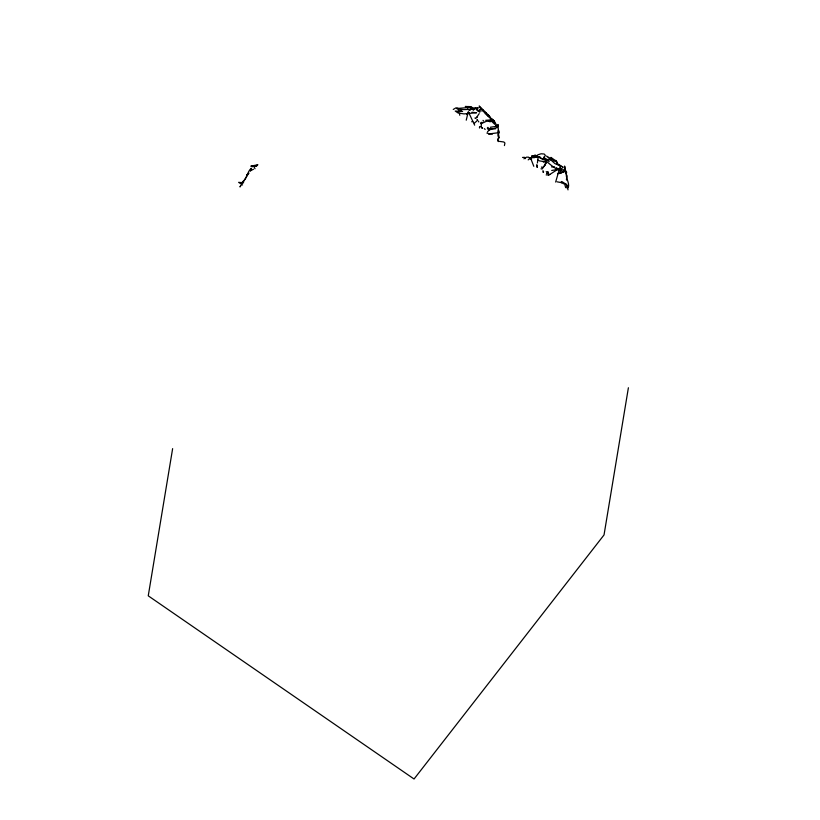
<?xml version="1.0" encoding="UTF-8"?>
<svg xmlns="http://www.w3.org/2000/svg" width="820" height="820" viewBox="0 0 820 820"><rect width="100%" height="100%" fill="white"/><g stroke="black" fill="none" stroke-linecap="round" stroke-linejoin="round"><path stroke-width="1.23" d="M480.151 126.608L481.217 126.526L481.35 122.641M497.238 127.612L497.268 126.147L495.598 123.533L491.692 120.007M545.566 159.592L544.664 159.213M559.999 170.744L560.49 167.3L559.783 165.23M564.755 170.611L564.847 168.315L565.8 173.44M479.474 128.012L479.526 126.854M567.737 186.13L567.635 187.964L566.743 187.831M543.957 162.124L543.076 161.724M537.438 162.924L537.848 158.752M172.63 448.632L148.256 595.832L414.049 779L604.032 534.937L628.397 387.747M498.078 132.286L498.457 130.031L497.914 135.433L498.673 137.955L497.658 139.523L498.345 141.583M504.413 145.591L504.925 142.987L503.787 141.973L499.298 141.368M242.156 183.383L242.474 181.825C247.25 178.586 246.994 171.964 251.238 168.233L251.473 169.361L250.397 171.247M497.525 126.864L498.017 124.476L498.334 129.908L499.441 132.276L498.447 134.06L499.277 137.852M566.384 179.508L567.163 176.023L566.323 174.373M466.242 120.191L468.281 111.674L474.647 125.163M536.793 166.767L536.844 164.349M495.065 122.344L493.076 119.792L488.71 116.686M533.656 157.778L534.281 157.737M533.799 166.306L530.878 158.813L531.257 157.43L535.399 157.061L538.463 157.717L540.072 157.02L538.381 157.553M481.893 122.159L481.401 123.902L480.448 122.897M546.233 161.12L545.034 165.312L546.479 161.858L542.297 168.951M555.653 182.06L559.681 168.11L548.365 175.398M560.685 170.55L561.577 168.633L563.237 169.504L563.801 171.636M240.434 186.017L239.973 186.939L241.357 184.92M554.586 166.88L551.573 166.931M247.999 174.311L242.74 182.911M489.068 116.471L488.412 115.774M541.251 169.094L541.149 168.561M469.839 110.495L471.192 108.25L468.999 110.587M476.584 117.352L479.198 113.631M559.578 173.604L560.87 171.862M542.02 167.526L541.466 166.993M467.738 108.066L468.927 106.467L471.09 107.307L472.525 109.07M475.139 118.418L475.108 117.824M466.826 114.533L468.148 112.822L469.173 112.77M473.232 110.331L475.098 108.055L479.813 112.248M487.469 131.938L489.981 128.873M459.784 111.756L460.553 111.182M488.577 128.371L487.92 127.356M557.713 164.133L557.231 163.857M490.298 117.926L489.899 117.403M474.401 123.123L477.722 120.284M475.907 118.152L477.568 116.788M535.491 156.753L538.012 154.754L541.087 153.781L544.183 154.006L545.351 155.339L544.101 157.501M246.912 174.65L249.034 173.174M255.809 166.06L257.88 164.779L250.797 166.111L252.57 166.747L253.841 165.876L256.803 165.978M564.201 170.724L560.439 173.174L564.959 171.339L557.6 173.758M523.888 158.824L526.481 157.173L528.582 157.143L529.515 158.332L530.694 157.717M487.9 129.222L487.326 128.074M483.728 121.155L483.031 120.335M453.255 109.449L455.961 107.85L458.001 108.209L458.605 110.474L459.692 110.485M542.594 167.362L544.47 166.255M457.765 112.207L461.783 109.952M528.172 159.879L535.07 154.99L536.382 155.708L536.69 157.46M251.207 170.375L253.544 169.227M482.18 123.236L486.25 121.36L491.385 120.673M496.971 127.571L488.556 130.175M471.684 121.77L472.761 121.36M567.04 180.502L567.03 179.621M534.896 156.825L537.326 156.405L540.923 158.414L550.322 159.992M253.277 166.142L252.16 166.368L256.916 165.455M497.145 132.891L488.535 133.978M551.706 170.478L557.118 169.555M490.36 127.243L495.341 126.536M479.546 109.654L480.756 109.501M553.326 160.781L555.837 160.474L556.821 162.247M477.834 111.048L478.736 111.192M531.575 156.107L532.641 156.036M485.676 120.284L491.17 119.945M546.171 174.926L548.488 174.793M522.514 157.43L524.605 157.327L525.558 158.639M462.623 111.469L455.233 111.059L458.031 112.955L464.017 113.908L476.594 112.74L471.91 112.248M542.922 170.714L543.568 171.4M489.919 128.474L495.331 128.904M243.632 182.747L238.62 182.347L242.566 184.961M489.038 133.824L492.43 134.121M530.181 157.809L531.237 157.911M478.542 121.237L478.716 121.944M532.108 155.79L536.813 157.194L539.693 157.143L542.707 159.449L546.438 160.269M546.315 161.981L539.355 160.863L537.602 159.777M476.963 119.33L477.486 120.273M557.005 181.814L561.536 182.645L560.716 182.255L563.77 183.864M476.615 109.88L481.145 111.151M486.875 133.055L489.058 133.691M548.057 171.995L547.432 171.985L548.242 173.491M548.641 174.25L549.882 174.537M247.578 174.67L247.004 175.449M531.903 158.742L530.294 158.034L530.878 158.813M483.492 111.479L480.284 107.758L483.605 111.499L486.014 112.822L487.838 116.061M488.33 120.95L490.165 121.903M467.451 107.625L465.309 106.436L471.11 106.702L473.54 108.609M561.69 181.476L566.251 184.295M529.546 157.809L531.011 158.916M549.195 161.642L543.629 157.173L545.679 160.771C550.343 164.492 554.914 168.746 560.572 171.072L556.288 167.608M546.222 171.626L547.381 172.6M490.227 120.048L494.829 124.384M484.394 128.648L485.153 129.478M559.978 168.131L562.12 170.826M488.136 114.656L489.653 116.768M495.536 125.439L496.93 127.541M565.585 183.782L567.286 186.601L568.014 189.881M254.077 166.86L255.02 168.746M551.952 159.551L550.978 157.389L556.667 161.499L557.538 164.451M497.709 139.267L498.396 141.501M564.755 184.428L565.667 187.667M566.774 184.51L567.235 186.704L568.342 187.636C569.9 182.368 564.847 177.55 566.63 172.22L565.277 169.965L564.621 166.05L564.939 169.596M459.436 113.355L459.784 115.292M563.022 167.157L554.935 163.6L546.52 156.056L556.288 161.899L557.733 163.918L563.022 167.157M537.161 165.681L537.315 167.331L537.161 165.681M482.293 127.582L482.549 128.115L482.293 127.582M548.067 172.261L546.93 173.594L548.067 172.261M478.101 107.871L477.547 108.281C470.465 109.142 463.515 110.597 456.617 108.527L470.024 107.389L472.166 108.23L478.101 107.871M548.57 174.855L548.57 174.855M481.422 127.274L481.627 127.828L481.422 127.274M494.501 121.514L490.483 118.244L489.796 116.542L479.177 105.985L481.002 108.957L483.052 110.064L485.173 113.601L494.501 121.514M477.117 120.704L477.117 120.704M478.603 122.539L478.603 122.539M543.527 172.251L542.891 171.81L543.455 172.22"/></g></svg>
